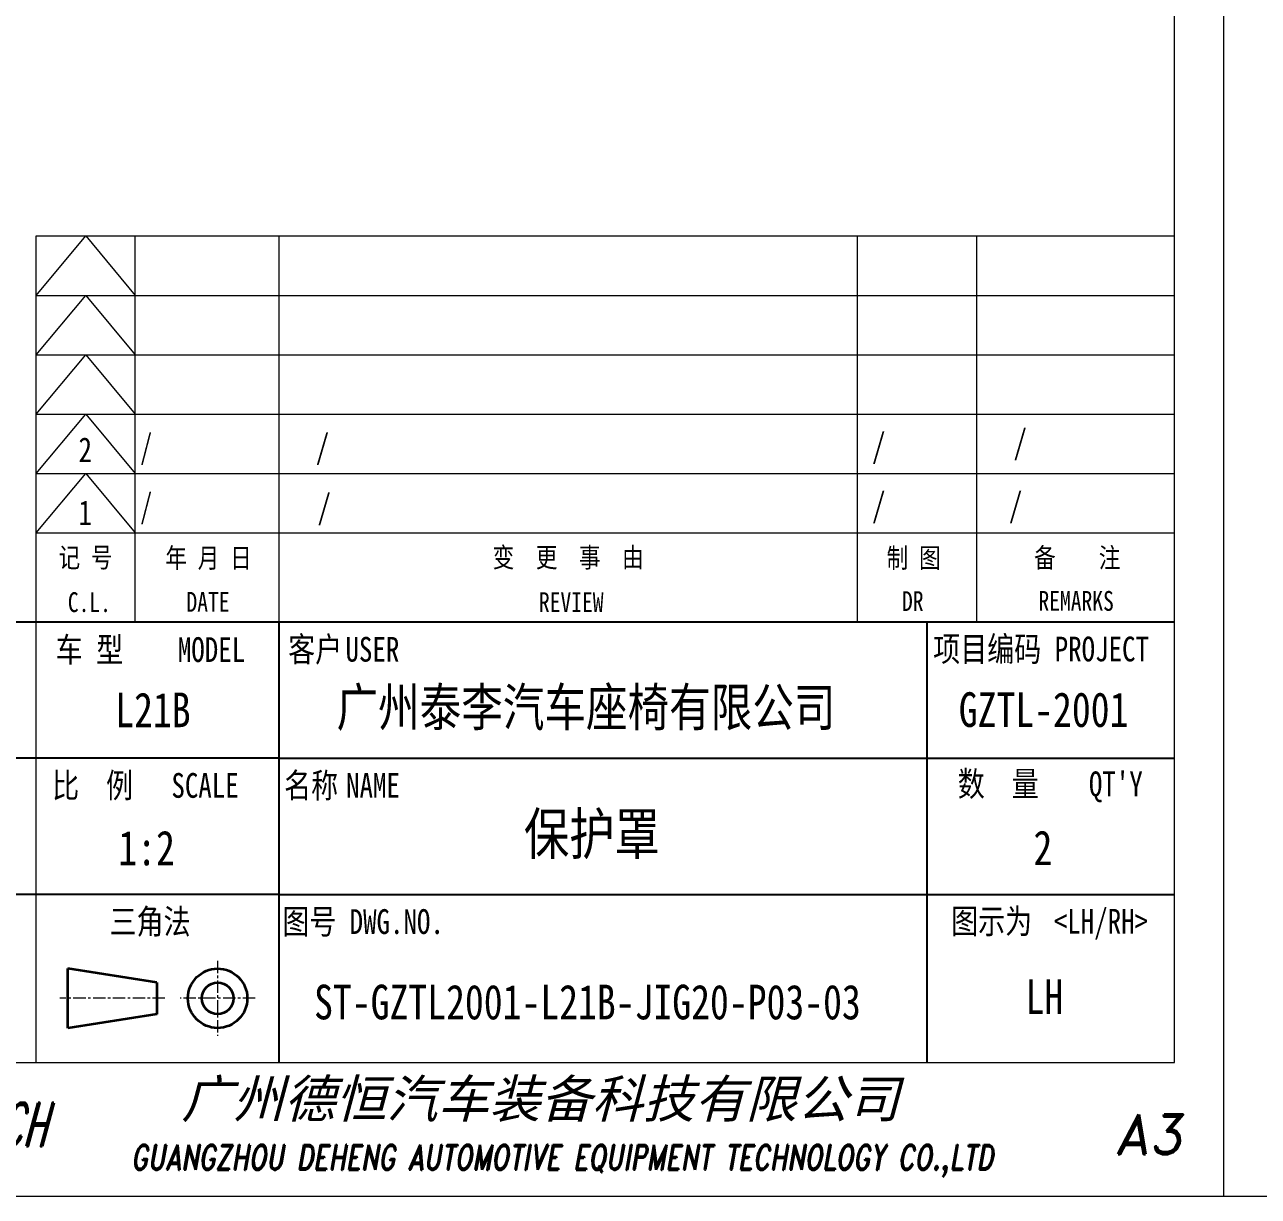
# Model space of a CAD drawing. Header units: millimetres. Extents: x 1333 to 359964, y -52803 to -5704.
# Drawn here: x 162496.3 to 162745.6, y -26401.6 to -26164.9 of the extents above; entities that cross this region are included whole.
import ezdxf
from ezdxf.enums import TextEntityAlignment as Align

# ---------------------------------------------------------------- set-up
doc = ezdxf.new("R2010")
doc.units = ezdxf.units.MM
doc.header["$LTSCALE"] = 0.5
doc.linetypes.add('AM_ISO08W050x2', pattern=[9, 6, -0.75, 1.5, -0.75])
doc.linetypes.add('CENTER', pattern=[2, 1.25, -0.25, 0.25, -0.25])
for name, color, linetype, lineweight in [('中心线', 2, 'AM_ISO08W050x2', 18), ('图框', 7, 'Continuous', 18), ('标注线', 3, 'Continuous', 18)]:
    doc.layers.add(name, color=color, linetype=linetype, lineweight=lineweight)
for name, color, linetype in [('图\\M+19E79\\M+195B6\\M+18E9A', 7, 'Continuous'), ('图号', 7, 'Continuous'), ('图名', 7, 'Continuous'), ('数量', 7, 'Continuous'), ('车型', 7, 'Continuous')]:
    doc.layers.add(name, color=color, linetype=linetype)
doc.layers.add('打印-禁用', color=7, linetype='Continuous', lineweight=15, plot=False)
doc.styles.add('STYLE1', font='')
doc.styles.add('国标', font='simfang.ttf', dxfattribs={"width": 0.8})
doc.styles.add('标题\\M+18E9A', font='romand.shx', dxfattribs={"oblique": 10, "bigfont": 'bigfont.shx'})
doc.styles.get('STYLE1').set_extended_font_data('SimSun')

# ---------------------------------------------------------------- blocks, each defined once
blk = doc.blocks.new('GZDEH零件A3图框V01版')
at = {"layer": '中心线', "color": 1, "linetype": 'CENTER', "lineweight": 5, "ltscale": 2}
for p, q in [((3175.82, -1822.66), (3175.82, -1830.26)), ((3170.49, -1826.46), (3159.89, -1826.46)), ((3179.62, -1826.46), (3172.02, -1826.46))]:
    blk.add_line(p, q, dxfattribs=at)
at = {"layer": '图\\M+19E79\\M+195B6\\M+18E9A', "color": 7}
blk.add_line((3272.49, -1788.46), (3092.49, -1788.46), dxfattribs=at)
at = {"layer": '图\\M+19E79\\M+195B6\\M+18E9A', "color": 9}
for p, q in [((3272.49, -1788.46), (3092.49, -1788.46)), ((3181.99, -1788.46), (3181.99, -1832.96)), ((3247.49, -1788.46), (3247.49, -1832.96)), ((3181.99, -1802.21), (3092.49, -1802.21)), ((3181.99, -1802.21), (3272.49, -1802.21)), ((3181.99, -1815.96), (3092.49, -1815.96)), ((3181.99, -1815.96), (3272.49, -1815.96))]:
    blk.add_line(p, q, dxfattribs=at)
at = {"layer": '图框', "linetype": 'Continuous'}
for p, q in [((3272.49, -1832.96), (3272.49, -1554.46)), ((3157.49, -1749.46), (3272.49, -1749.46)), ((3157.49, -1832.96), (3157.49, -1749.46)), ((2882.49, -1832.96), (3272.49, -1832.96))]:
    blk.add_line(p, q, dxfattribs=at)
at = {"layer": '图框', "color": 9}
for p, q in [((3157.49, -1755.46), (3162.49, -1749.46)), ((3162.49, -1749.46), (3167.49, -1755.46)), ((3167.49, -1788.46), (3167.49, -1749.46)), ((3240.49, -1788.46), (3240.49, -1749.46)), ((3252.49, -1749.46), (3252.49, -1788.46)), ((3157.49, -1755.46), (3272.49, -1755.46)), ((3157.49, -1761.46), (3162.49, -1755.46)), ((3162.49, -1755.46), (3167.49, -1761.46)), ((3157.49, -1761.46), (3272.49, -1761.46)), ((3157.49, -1767.46), (3162.49, -1761.46)), ((3162.49, -1761.46), (3167.49, -1767.46)), ((3157.49, -1767.46), (3272.49, -1767.46)), ((3157.49, -1773.46), (3162.49, -1767.46)), ((3162.49, -1767.46), (3167.49, -1773.46)), ((3157.49, -1773.46), (3272.49, -1773.46)), ((3157.49, -1779.46), (3162.49, -1773.46)), ((3162.49, -1773.46), (3167.49, -1779.46)), ((3157.49, -1779.46), (3272.49, -1779.46))]:
    blk.add_line(p, q, dxfattribs=at)
at = {"layer": '图框', "color": 9, "linetype": 'Continuous'}
blk.add_line((3181.99, -1749.46), (3181.99, -1832.96), dxfattribs=at)
at = {"layer": '图框', "color": 2, "linetype": 'ByBlock', "lineweight": 35}
for p, q in [((3169.69, -1824.86), (3160.69, -1823.46)), ((3160.69, -1829.46), (3160.69, -1823.46)), ((3169.69, -1824.86), (3169.69, -1828.06)), ((3169.69, -1828.06), (3160.69, -1829.46))]:
    blk.add_line(p, q, dxfattribs=at)
for radius in [3, 1.6]:
    blk.add_circle((3175.82, -1826.46), radius, dxfattribs=at)
at = {"layer": '打印-禁用', "linetype": 'Continuous'}
for p, q in [((3277.49, -1846.46), (3277.49, -1549.46)), ((2857.49, -1846.46), (3277.49, -1846.46))]:
    blk.add_line(p, q, dxfattribs=at)
at = {"layer": '图\\M+19E79\\M+195B6\\M+18E9A', "color": 9, "style": '国标', "width": 0.8}
for s, p in [('车 型', (3162.87, -1791.2)), ('MODEL', (3175.2, -1791.24))]:
    blk.add_text(s, height=2.5, dxfattribs=at).set_placement(p, align=Align.MIDDLE)
for s, p in [('客户', (3185.68, -1792.46)), ('USER', (3191.46, -1792.46))]:
    blk.add_text(s, height=2.5, dxfattribs=at).set_placement(p, align=Align.CENTER)
for s, p in [('项目编码 PROJECT', (3248.13, -1792.43)), ('比  例\u3000', (3159.1, -1806.21)), ('SCALE', (3171.15, -1806.21)), ('名称\u3000', (3182.54, -1806.21)), ('NAME', (3188.8, -1806.21)), ('数  量', (3250.61, -1806.05)), ("QT'Y ", (3263.86, -1806.05)), ('三角法', (3164.9, -1819.96)), ('图号', (3182.36, -1819.96)), ('DWG.NO.', (3189.16, -1819.96)), ('图示为', (3249.94, -1819.93)), ('<LH/RH>', (3260.31, -1819.93))]:
    blk.add_text(s, height=2.5, dxfattribs=at).set_placement(p)
at = {"layer": '图\\M+19E79\\M+195B6\\M+18E9A', "color": 7, "lineweight": -3, "style": 'STYLE1', "oblique": 15}
blk.add_text('广州德恒汽车装备科技有限公司', height=3.8, dxfattribs=at).set_placement((3172.16, -1838.51))
at = {"layer": '图\\M+19E79\\M+195B6\\M+18E9A', "color": 7, "style": '标题\\M+18E9A'}
for s, height, oblique, width, p in [('DEH-TECH', 4.4, 15, 0.6, (3149.16, -1839.21)), ('GUANGZHOU DEHENG AUTOMOTIVE EQUIPMENT TECHNOLOGY CO.,LTD ', 2.5, 10, 0.75, (3211.26, -1842.9))]:
    blk.add_text(s, height=height, dxfattribs=dict(at, oblique=oblique, width=width)).set_placement(p, align=Align.MIDDLE)
at = {"layer": '图\\M+19E79\\M+195B6\\M+18E9A', "color": 7, "style": '标题\\M+18E9A', "oblique": 10}
blk.add_text('A3', height=4, dxfattribs=at).set_placement((3269.91, -1840.2), align=Align.MIDDLE)
at = {"layer": '图框', "color": 9, "style": '国标', "width": 0.8}
for s, p in [('记 号', (3162.47, -1782.94)), ('年 月 日', (3174.9, -1782.98)), ('变  更  事  由', (3211.24, -1782.93)), ('C.L.', (3162.86, -1787.45)), ('DATE', (3174.85, -1787.42)), ('REVIEW', (3211.55, -1787.45))]:
    blk.add_text(s, height=2, dxfattribs=at).set_placement(p, align=Align.CENTER)
for s, p in [('制 图', (3246.15, -1781.95)), ('备    注', (3262.68, -1781.92)), ('DR', (3246.06, -1786.34)), ('REMARKS', (3262.57, -1786.32))]:
    blk.add_text(s, height=2, dxfattribs=at).set_placement(p, align=Align.MIDDLE)
blk = doc.blocks.new('DEH A3')
at = {"layer": '图框'}
blk.add_blockref('GZDEH零件A3图框V01版', (-2857.49, 1846.46), dxfattribs=at)

msp = doc.modelspace()

# ---------------------------------------------------------------- linework, layer by layer
at = {"layer": '标注线'}
msp.add_line((160574.502, -26401.55), (179981.94, -26401.55), dxfattribs=at)

# ---------------------------------------------------------------- block references
at = {"layer": '图框', "xscale": 2, "yscale": 2, "zscale": 2}
msp.add_blockref('DEH A3', (161898.657, -26401.55), dxfattribs=at)

# ---------------------------------------------------------------- texts
at = {"layer": '图\\M+19E79\\M+195B6\\M+18E9A', "color": 3, "style": '国标'}
for s, height, width, p in [('/', 5, 0.8, (162696.147, -26251.667)), ('2', 5, 0.8, (162507.212, -26253.238)), ('/', 5, 0.705904, (162519.677, -26252.606)), ('/', 5, 0.8, (162555.147, -26252.606)), ('/', 5, 0.8, (162667.558, -26252.409)), ('/', 5, 0.705904, (162519.677, -26264.606)), ('/', 5, 0.8, (162555.491, -26264.776)), ('/', 5, 0.8, (162667.558, -26264.409)), ('/', 5, 0.8, (162695.22, -26264.387)), ('1', 5, 0.8, (162507.191, -26265.958)), ('广州泰李汽车座椅有限公司', 7.7, 0.8, (162559.347, -26306.589)), ('GZTL-2001', 7, 0.8, (162685.091, -26306.73)), ('1:2', 7, 0.8, (162515.258, -26334.684))]:
    msp.add_text(s, height=height, dxfattribs=dict(at, width=width)).set_placement(p)
at = {"layer": '图\\M+19E79\\M+195B6\\M+18E9A', "color": 3, "style": '国标', "width": 0.8}
msp.add_text('LH', height=7, dxfattribs=at).set_placement((162702.4, -26364.718), align=Align.CENTER)
at = {"layer": '图号', "color": 3, "style": '国标', "width": 0.8}
msp.add_text('ST-GZTL2001-L21B-JIG20-P03-03', height=7, dxfattribs=at).set_placement((162554.816, -26365.803))
at = {"layer": '图名', "color": 3, "style": '国标', "width": 0.8}
msp.add_text('保护罩', height=8.4, dxfattribs=at).set_placement((162610.961, -26332.523), align=Align.CENTER)
at = {"layer": '数量', "color": 3, "style": '国标', "width": 0.8}
msp.add_text('2', height=7, dxfattribs=at).set_placement((162702.093, -26334.653), align=Align.CENTER)
at = {"layer": '车型', "color": 3, "style": '国标', "width": 0.8}
msp.add_text('L21B', height=7, dxfattribs=at).set_placement((162522.246, -26306.788), align=Align.CENTER)

doc.saveas('drawing.dxf')
